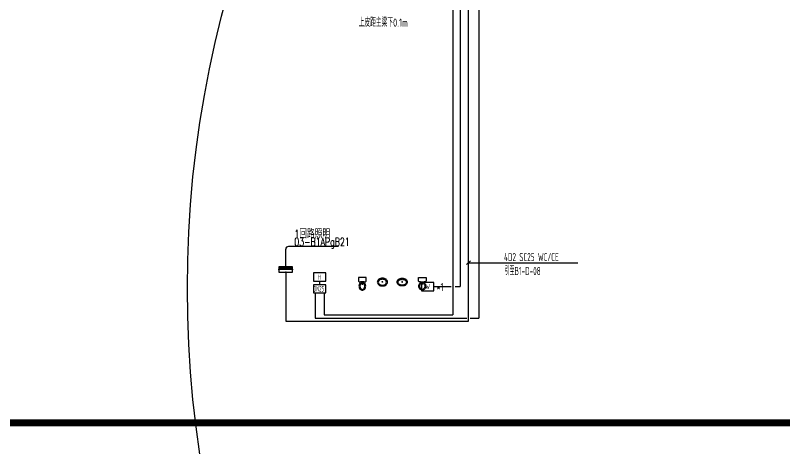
# Model space of a CAD drawing. Extents: x 0 to 3879896, y -114000 to 391286.
# Drawn here: x 2027058 to 2069433, y 127680 to 151542 of the extents above; entities that cross this region are included whole.
import ezdxf

# ---------------------------------------------------------------- set-up
doc = ezdxf.new("R2010")
doc.units = 0
doc.header["$LTSCALE"] = 1000
doc.header["$MEASUREMENT"] = 0
doc.linetypes.add('SZGX_a-zzgr$0$DASHDOT2', pattern=[6, 3, -1.5, 0, -1.5])
doc.layers.get('0').update_dxf_attribs({"linetype": 'CONTINUOUS'})
for name, color, linetype in [('Arc_家具布置', 8, 'CONTINUOUS'), ('T-BAS', 11, '485_LINE'), ('T-BSA TEXT', 7, '485_LINE'), ('T-METER DATA', 150, 'C_LINE'), ('T-SYSTEM BLOCK', 4, 'CONTINUOUS'), ('T-TEXT', 7, 'CONTINUOUS')]:
    doc.layers.add(name, color=color, linetype=linetype)
doc.layers.add('Arc_建筑红线', color=1, linetype='CONTINUOUS', lineweight=40)
doc.styles.add('_TCH_LABEL', font='COMPLEX', dxfattribs={"bigfont": 'GBCBIG'})
doc.styles.add('GBSTYLE', font='gbxwxt.shx', dxfattribs={"width": 0.6, "bigfont": 'gbhzfs.shx'})
doc.styles.add('HZTXT1', font='txtd.shx', dxfattribs={"width": 0.7, "bigfont": 'hztxt.shx'})
doc.styles.get("Standard").update_dxf_attribs({"font": 'GBENOR', "bigfont": 'GBCBIG'})
doc.linetypes.add('485_LINE', pattern='A,25.7,-3.58,["485",Standard,S=2.54,R=0,X=-3.2,Y=-1.27],-3.85', length=33.13)
doc.linetypes.add('C_LINE', pattern='A,25.7,-2.08,["C",Standard,S=2.54,R=0,X=-0.54,Y=-1.27],-2.35', length=30.13)

# ---------------------------------------------------------------- blocks, each defined once
blk = doc.blocks.new('空调抄费表')
at = {"layer": 'T-SYSTEM BLOCK'}
blk.add_lwpolyline([(-338, 0), (338, 0), (338, 450), (-338, 450)], close=True, dxfattribs=at)
at = {"layer": 'T-TEXT', "style": 'GBSTYLE', "width": 0.7}
blk.add_text('H', height=281, dxfattribs=at).set_placement((-106, 76))
blk = doc.blocks.new('*X637')
at = {"color": 0}
for p, q in [((-250, 33), (-183, 100)), ((-250, 68), (-218, 100)), ((-247, 0), (-147, 100)), ((-212, 0), (-112, 100)), ((-177, 0), (-77, 100)), ((-141, 0), (-41, 100)), ((-106, 0), (-6, 100)), ((-71, 0), (29, 100)), ((-35, 0), (65, 100)), ((0, 0), (100, 100)), ((35, 0), (135, 100)), ((71, 0), (171, 100)), ((106, 0), (206, 100)), ((141, 0), (241, 100)), ((177, 0), (250, 73)), ((212, 0), (250, 38)), ((247, 0), (250, 3))]:
    blk.add_line(p, q, dxfattribs=at)
blk = doc.blocks.new('$equip$00001414')
for p, q in [((0.75, 0.6), (-0.75, 0.6)), ((-0.75, 0.6), (-0.75, 0)), ((-0.75, 0.3), (0.75, 0.3)), ((-0.75, 0), (0.75, 0)), ((0.75, 0), (0.75, 0.6))]:
    blk.add_line(p, q)
at = {"const_width": 0.3}
blk.add_lwpolyline([(-0.75, 0.15), (0.75, 0.15)], dxfattribs=at)
for p in [(-0.75, 0.3), (0, 0.6), (0, 0), (0.75, 0.3)]:
    blk.add_point(p)
at = {"xscale": 0.00300000000061118, "yscale": 0.00300000000061118, "zscale": 0.00300000000061118}
blk.add_blockref('*X637', (0, 0), dxfattribs=at)
at = {"style": '_TCH_LABEL', "flags": 9}
blk.add_attdef('A', (0, 0), '', height=0.00002, dxfattribs=at)
blk = doc.blocks.new('MIJIEJU5')
at = {"color": 250}
blk.add_line((230, 101), (230, -101), dxfattribs=at)
for points in [[(560, -170), (560, -170, 0.089014), (633, -131, 0.104918), (684, -69), (684, -69, 0.119812), (700, 0), (700, 0, 0.119812), (684, 69), (684, 69, 0.104918), (633, 131), (633, 131, 0.089014), (560, 171), (560, 171, 0.161666), (379, 171), (379, 171, 0.089014), (306, 131), (306, 131, 0.028552), (290, 116), (290, 116, -0.257401), (230, 101), (230, 160, 0.414214), (180, 210), (0, 210), (0, -210), (180, -210, 0.414214), (230, -160), (230, -101, -0.257251), (290, -116), (290, -116, 0.028247), (306, -131), (306, -131, 0.089014), (379, -170), (379, -170, 0.161666)], [(544, -123, 0.089014), (602, -92, 0.104918), (639, -46, 0.243114), (639, 46, 0.104918), (602, 92, 0.089014), (544, 123, 0.161666), (395, 123, 0.089014), (337, 92, 0.104918), (300, 46, 0.243114), (300, -46, 0.104918), (337, -92, 0.089014), (395, -123, 0.161666)]]:
    blk.add_lwpolyline(points, format="xyb", close=True, dxfattribs=at)
blk.add_lwpolyline([(295, -35, 0.013578), (298, -36, 0.147935), (339, -36, 0.084454), (356, -27, 0.10642), (368, -14, 0.263856), (368, 14, 0.10642), (356, 27, 0.084454), (339, 36, 0.147935), (298, 36, 0.014016), (295, 35)], format="xyb", dxfattribs=at)
blk = doc.blocks.new('MIJIEJU3')
at = {"layer": 'Arc_家具布置'}
for points in [[(186, 260, 0.105707), (113, 198, 0.086941), (67, 110, 0.155198), (67, -110, 0.086941), (113, -198, 0.105707), (186, -260, 0.252521), (344, -260, 0.105707), (417, -198, 0.086941), (463, -110, 0.077137), (480, 0, 0.077137), (463, 110, 0.086941), (417, 198, 0.105707), (344, 260, 0.252521)], [(220, 216, 0.105707), (163, 168, 0.086941), (125, 95, 0.155198), (125, -95, 0.086941), (163, -168, 0.105707), (220, -216, 0.252521), (330, -216, 0.105707), (387, -168, 0.086941), (425, -95, 0.077137), (440, 0, 0.077137), (425, 95, 0.086941), (387, 168, 0.105707), (330, 216, 0.252521)]]:
    blk.add_lwpolyline(points, format="xyb", close=True, dxfattribs=at)
blk.add_circle((250, 0), 20, dxfattribs=at)
blk = doc.blocks.new('抄表水表')
at = {"layer": 'T-SYSTEM BLOCK'}
blk.add_lwpolyline([(-338, 0), (338, 0), (338, 450), (-338, 450)], close=True, dxfattribs=at)
at = {"layer": 'T-TEXT', "style": 'GBSTYLE', "width": 0.7}
blk.add_text('W', height=281, dxfattribs=at).set_placement((-113, 83))
blk = doc.blocks.new('A$C78191958')
at = {"layer": 'T-METER DATA'}
blk.add_blockref('抄表水表', (65415, -129752, 0), dxfattribs=at)
at = {"layer": 'T-BSA TEXT', "linetype": 'ByBlock', "style": 'GBSTYLE', "width": 0.7}
blk.add_text('*1', height=450, dxfattribs=at).set_placement((65896, -129776, 0))

msp = doc.modelspace()

# ---------------------------------------------------------------- linework, layer by layer
at = {"layer": 'Arc_建筑红线', "color": 20, "linetype": 'SZGX_a-zzgr$0$DASHDOT2', "ltscale": 0.2, "const_width": 400, "elevation": 0}
msp.add_lwpolyline([(2129528.4, 303600.5), (2137528.4, 311600.5), (2154948.4, 311600.5), (2154948.4, 325060.5), (2002488.4, 325060.5), (2002488.4, 311600.5), (1884278.4, 311600.5), (1883028.4, 309100.5), (1883028.4, 224070.5), (1988318.4, 224070.5), (1988318.4, 129100.5), (2129528.4, 129100.5), (2129528.4, 303600.5)], dxfattribs=at)
msp.add_lwpolyline([(2218080.4, 129100.5), (1883028.4, 129100.5), (1883028.4, 65100.5), (2218080.4, 65100.5)], close=True, dxfattribs=at)
at = {"layer": 'T-BAS', "ltscale": 2.5}
for p, q in [((2052018.1, 134693), (2052018.1, 160050.5)), ((2041947.9, 137700.4, 0), (2041947.9, 138661.4)), ((2041947.9, 137700.4, 0), (2041947.9, 138661.4)), ((2041947.9, 137700.4, 0), (2041947.9, 138661.4)), ((2044866.5, 138811.4, 0), (2042097.9, 138811.4, 0)), ((2044866.5, 138811.4, 0), (2042097.9, 138811.4, 0)), ((2044866.5, 138811.4, 0), (2042097.9, 138811.4, 0)), ((2041948, 137400.5, 0), (2041948, 134693)), ((2041948, 134693), (2052018.1, 134693))]:
    msp.add_line(p, q, dxfattribs=at)
msp.add_arc((2042097.9, 138661.4, 0), 150, 90, 180, dxfattribs=at)
msp.add_arc((2042097.9, 138661.4, 0), 150, 90, 180, dxfattribs=at)
msp.add_arc((2042097.9, 138661.4, 0), 150, 90, 180, dxfattribs=at)
at = {"layer": 'T-BSA TEXT', "linetype": 'ByBlock'}
for p, q in [((2051912.1, 137815.1), (2052124.2, 138027.2)), ((2052018.1, 137921.1), (2058035.1, 137921.1, 0))]:
    msp.add_line(p, q, dxfattribs=at)
at = {"layer": 'T-METER DATA', "linetype": 'ByBlock'}
for p, q in [((2051158.5, 161853.4), (2051158.5, 135052.5)), ((2051558.5, 160050.5, 0), (2051558.5, 136603.5)), ((2052585.2, 156684.8), (2052585.2, 134867.6)), ((2050108.9, 136603.5), (2051059, 136603.5)), ((2051284.5, 136603.5), (2051558.5, 136603.5)), ((2043578.4, 136256.9, 0), (2043578.4, 134867.6, 0)), ((2044064.5, 136256.9, 0), (2044064.5, 135052.5, 0)), ((2043578.4, 134867.6, 0), (2051932, 134867.6)), ((2044064.5, 135052.5), (2051158.5, 135052.5)), ((2052102.9, 134867.6), (2052585.2, 134867.6))]:
    msp.add_line(p, q, dxfattribs=at)
at = {"layer": 'T-METER DATA', "color": 1, "linetype": 'ByBlock'}
msp.add_circle((2096493.2, 136510), 59962.3, dxfattribs=at)
at = {"layer": 'T-SYSTEM BLOCK'}
msp.add_line((2043821.4, 136706.9, 0), (2043821.4, 136911.4, 0), dxfattribs=at)
at = {"layer": 'T-SYSTEM BLOCK', "elevation": 0}
msp.add_lwpolyline([(2043483.9, 136256.9), (2044158.9, 136256.9), (2044158.9, 136706.9), (2043483.9, 136706.9)], close=True, dxfattribs=at)

# ---------------------------------------------------------------- block references
at = {"layer": 'Arc_家具布置', "color": 8}
for name, p, rotation in [('MIJIEJU5', (2046171.4, 137100.5), 270), ('MIJIEJU3', (2047276.5, 137116.7), 270.0016460755902)]:
    msp.add_blockref(name, p, dxfattribs=dict(at, rotation=rotation))
at = {"layer": 'Arc_家具布置', "color": 8, "xscale": -1}
for name, p, rotation in [('MIJIEJU3', (2048366.4, 137116.7), 89.99835392440986), ('MIJIEJU5', (2049471.4, 137100.5), 90)]:
    msp.add_blockref(name, p, dxfattribs=dict(at, rotation=rotation))
at = {"layer": 'T-BAS', "ltscale": 2.5, "xscale": 500, "yscale": 500, "rotation": 180.0000000001067}
msp.add_blockref('$equip$00001414', (2041948, 137700.5, 0), dxfattribs=at)
at = {"layer": 'T-METER DATA', "linetype": 'ByBlock'}
msp.add_blockref('A$C78191958', (1984356.9, 266130.4, 0), dxfattribs=at)
at = {"layer": 'T-METER DATA'}
msp.add_blockref('空调抄费表', (2043821.4, 136911.4, 0), dxfattribs=at)

# ---------------------------------------------------------------- texts
at = {"layer": 'T-BAS', "ltscale": 2.5, "style": 'HZTXT1', "width": 0.7}
for s, p in [('1回路照明', (2042425.6, 139271.6, 0)), ('03-B1APgB21', (2042425.6, 138845.2, 0)), ('03-B1APgB21', (2042425.6, 138845.2, 0)), ('03-B1APgB21', (2042425.6, 138845.2, 0))]:
    msp.add_text(s, height=450, dxfattribs=at).set_placement(p)
at = {"layer": 'T-BSA TEXT', "linetype": 'ByBlock', "style": 'GBSTYLE', "width": 0.6}
for s, p in [('4D2 SC25 WC/CE ', (2053976, 138007.1, 0)), ('引至B1-D-08', (2054012.6, 137236.5, 0))]:
    msp.add_text(s, height=450, dxfattribs=at).set_placement(p)
at = {"layer": 'T-SYSTEM BLOCK', "color": 0, "style": 'GBSTYLE', "width": 0.6}
msp.add_text('DN25', height=300, dxfattribs=at).set_placement((2043461.4, 136333.2, 0))
at = {"layer": 'T-TEXT', "linetype": 'ByBlock', "style": 'GBSTYLE', "width": 0.7}
msp.add_text('上皮距主梁下0.1m', height=450, dxfattribs=at).set_placement((2045972.7, 150917.4, 0))

doc.saveas('drawing.dxf')
